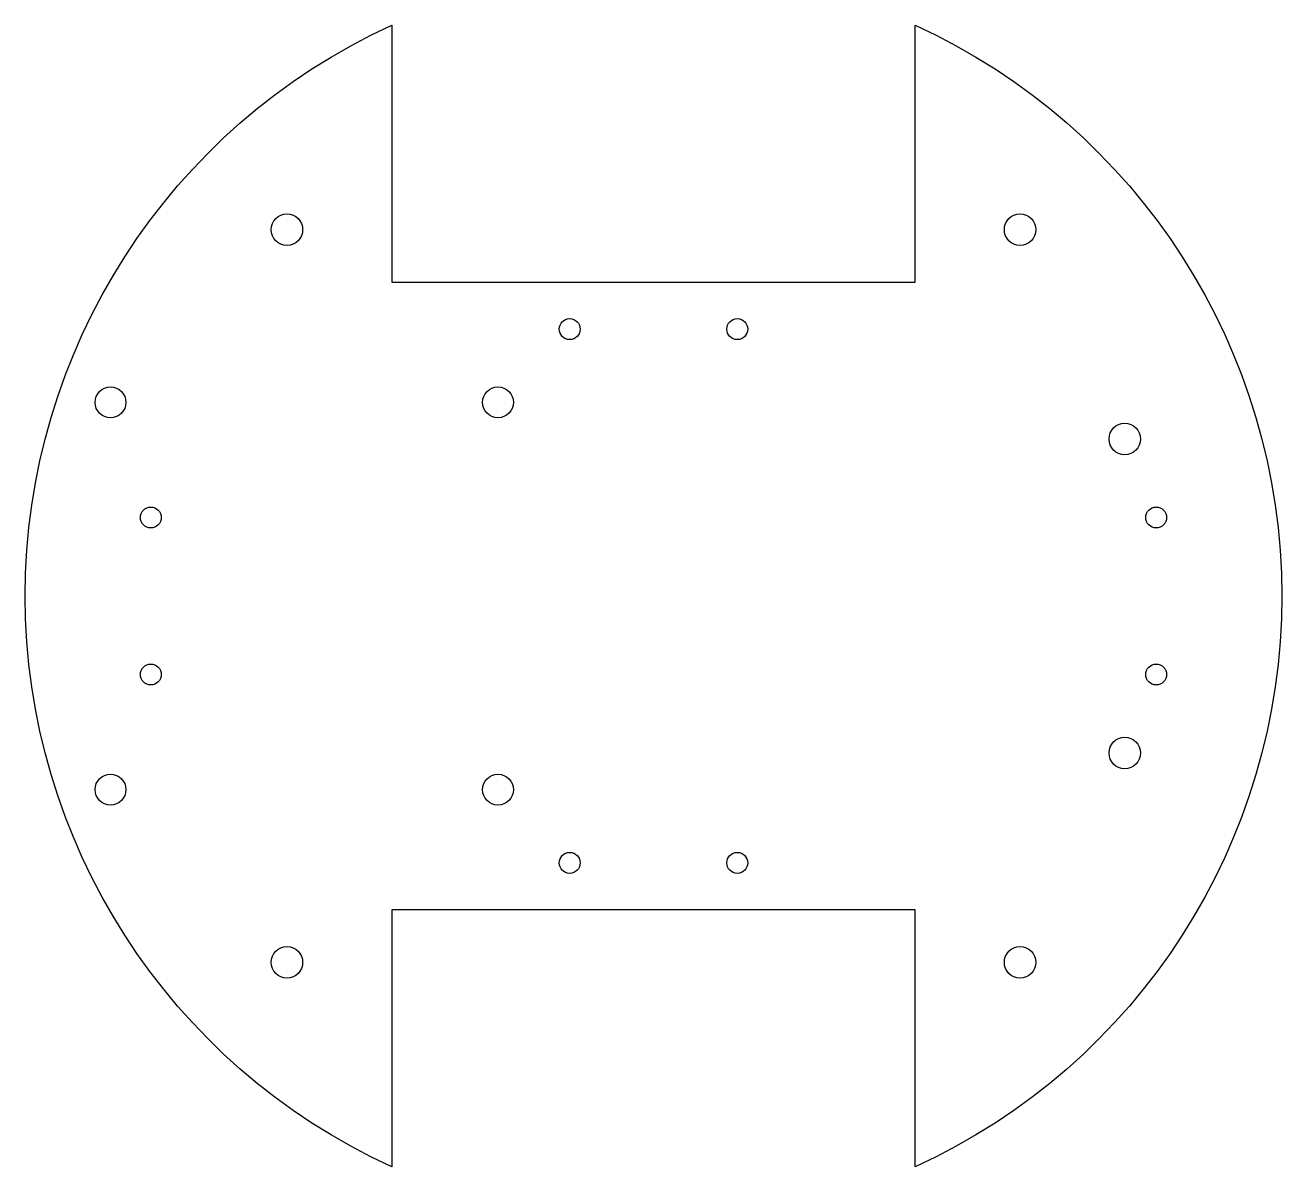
# Model space of a CAD drawing. Header units: millimetres. Extents: x -60 to 60, y -55 to 55.
import ezdxf

# ---------------------------------------------------------------- set-up
doc = ezdxf.new("R2010")
doc.units = ezdxf.units.MM
doc.layers.get('0').update_dxf_attribs({"linetype": 'CONTINUOUS'})

msp = doc.modelspace()

# ---------------------------------------------------------------- linework, layer by layer
msp.add_lwpolyline([(25, 54.54, -0.641689), (25, -54.54), (25, -30), (-25, -30), (-25, -54.54, -0.641689), (-25, 54.54), (-25, 30), (25, 30)], format="xyb", close=True)
for centre, radius in [((-35, 35), 1.5), ((35, 35), 1.5), ((-8, 25.5), 1), ((8, 25.5), 1), ((-51.85, 18.5), 1.47), ((-14.85, 18.5), 1.47), ((45, 15), 1.5), ((-48, 7.5), 1), ((48, 7.5), 1), ((-48, -7.5), 1), ((48, -7.5), 1), ((45, -15), 1.5), ((-51.85, -18.5), 1.47), ((-14.85, -18.5), 1.47), ((-8, -25.5), 1), ((8, -25.5), 1), ((-35, -35), 1.5), ((35, -35), 1.5)]:
    msp.add_circle(centre, radius)

doc.saveas('drawing.dxf')
